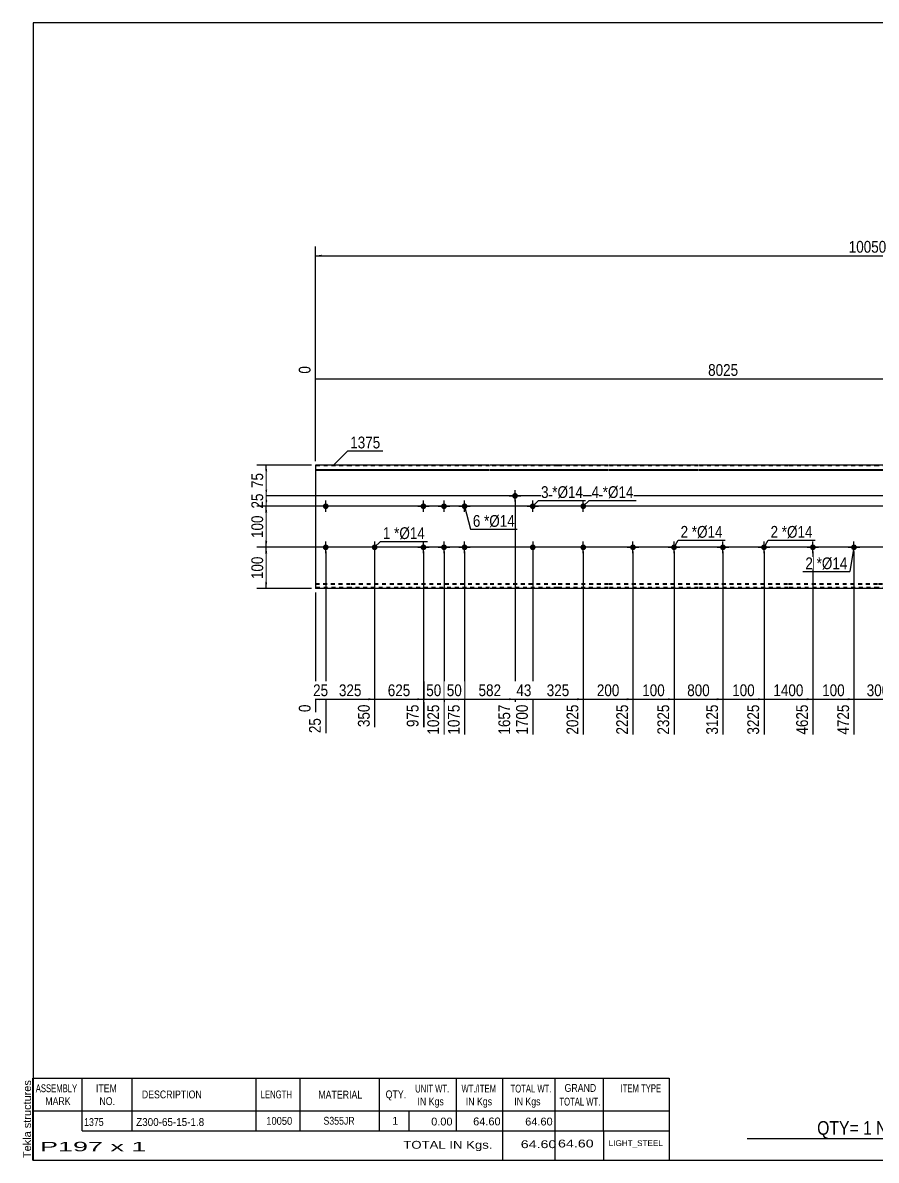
# Model space of a CAD drawing. Header units: millimetres. Extents: x -71 to 331, y -154 to 123.
# Drawn here: x -71.3 to 136.5, y -154.3 to 122.8 of the extents above; entities that cross this region are included whole.
import ezdxf

# ---------------------------------------------------------------- set-up
doc = ezdxf.new("R2010")
doc.units = ezdxf.units.MM
doc.linetypes.add('DXK_LINE_DOT1', pattern=[1.8814, 0.9407, -0.9407])
doc.styles.add('Arial', font='ARIAL.TTF', dxfattribs={"height": 0.2})
doc.styles.add('Arial Narrow', font='ARIALN.TTF', dxfattribs={"height": 0.2})

# ---------------------------------------------------------------- blocks, each defined once
blk = doc.blocks.new('Unknown-629084433-2157')
at = {"color": 5, "linetype": 'Continuous'}
for p, q in [((331.25, 122.75), (-68.75, 122.75)), ((-68.75, 122.75), (-68.75, -154.25)), ((331.25, -154.25), (331.25, 122.75)), ((-68.75, -154.25), (331.25, -154.25))]:
    blk.add_line(p, q, dxfattribs=at)
at = {"color": 174, "linetype": 'Continuous', "style": 'Arial'}
blk.add_text('Tekla structures', height=1.9102, rotation=90, dxfattribs=at).set_placement((-69.25, -153.75))
blk = doc.blocks.new('Part-629084433-1218 - 1203')
at = {"color": 2, "linetype": 'Continuous'}
for p, q in [((0, 15), (0, -15)), ((8.6, 15), (0, 15)), ((0, 13.94), (8.6, 13.94)), ((20.1, 15), (8.7, 15)), ((8.7, 13.94), (20.1, 13.94)), ((42.39, 15), (20.2, 15)), ((20.2, 13.94), (42.39, 13.94)), ((59, 15), (42.49, 15)), ((42.49, 13.94), (59, 13.94)), ((71.29, 15), (59.1, 15)), ((59.1, 13.94), (71.29, 13.94)), ((93.19, 15), (71.39, 15)), ((71.39, 13.94), (93.19, 13.94)), ((115.09, 15), (93.29, 15)), ((93.29, 13.94), (115.09, 13.94)), ((136.99, 15), (115.19, 15)), ((115.19, 13.94), (136.99, 13.94)), ((148.49, 15), (137.09, 15)), ((137.09, 13.94), (148.49, 13.94)), ((170.39, 15), (148.59, 15)), ((148.59, 13.94), (170.39, 13.94)), ((192.29, 15), (170.49, 15)), ((170.49, 13.94), (192.29, 13.94)), ((204.58, 15), (192.39, 15)), ((192.39, 13.94), (204.58, 13.94)), ((221.19, 15), (204.68, 15)), ((204.68, 13.94), (221.19, 13.94)), ((243.48, 15), (221.29, 15)), ((221.29, 13.94), (243.48, 13.94)), ((260.09, 15), (243.58, 15)), ((243.58, 13.94), (260.09, 13.94)), ((268.78, 15), (260.19, 15)), ((260.19, 13.94), (268.78, 13.94)), ((268.78, 13.94), (268.78, 15)), ((268.78, -15), (268.78, 13.94)), ((0, 13.81), (8.6, 13.81)), ((8.7, 13.81), (20.1, 13.81)), ((20.2, 13.81), (42.39, 13.81)), ((42.49, 13.81), (59, 13.81)), ((59.1, 13.81), (71.29, 13.81)), ((71.39, 13.81), (93.19, 13.81)), ((93.29, 13.81), (115.09, 13.81)), ((115.19, 13.81), (136.99, 13.81)), ((137.09, 13.81), (148.49, 13.81)), ((148.59, 13.81), (170.39, 13.81)), ((170.49, 13.81), (192.29, 13.81)), ((192.39, 13.81), (204.58, 13.81)), ((204.68, 13.81), (221.19, 13.81)), ((221.29, 13.81), (243.48, 13.81)), ((243.58, 13.81), (260.09, 13.81)), ((260.19, 13.81), (268.78, 13.81)), ((8.6, -15), (0, -15)), ((20.1, -15), (8.7, -15)), ((42.39, -15), (20.2, -15)), ((59, -15), (42.49, -15)), ((71.29, -15), (59.1, -15)), ((93.19, -15), (71.39, -15)), ((115.09, -15), (93.29, -15)), ((136.99, -15), (115.19, -15)), ((148.49, -15), (137.09, -15)), ((170.39, -15), (148.59, -15)), ((192.29, -15), (170.49, -15)), ((204.58, -15), (192.39, -15)), ((221.19, -15), (204.68, -15)), ((243.48, -15), (221.29, -15)), ((260.09, -15), (243.58, -15)), ((268.78, -15), (260.19, -15))]:
    blk.add_line(p, q, dxfattribs=at)
at = {"color": 7, "linetype": 'DXK_LINE_DOT1'}
for p, q in [((8.6, 14.82), (0, 14.82)), ((20.1, 14.82), (8.7, 14.82)), ((42.39, 14.82), (20.2, 14.82)), ((59, 14.82), (42.49, 14.82)), ((71.29, 14.82), (59.1, 14.82)), ((93.19, 14.82), (71.39, 14.82)), ((115.09, 14.82), (93.29, 14.82)), ((136.99, 14.82), (115.19, 14.82)), ((148.49, 14.82), (137.09, 14.82)), ((170.39, 14.82), (148.59, 14.82)), ((192.29, 14.82), (170.49, 14.82)), ((204.58, 14.82), (192.39, 14.82)), ((221.19, 14.82), (204.68, 14.82)), ((243.48, 14.82), (221.29, 14.82)), ((260.09, 14.82), (243.58, 14.82)), ((268.78, 14.82), (260.19, 14.82)), ((0, -13.81), (8.6, -13.81)), ((8.7, -13.81), (20.1, -13.81)), ((20.2, -13.81), (42.39, -13.81)), ((42.49, -13.81), (59, -13.81)), ((59.1, -13.81), (71.29, -13.81)), ((71.39, -13.81), (93.19, -13.81)), ((93.29, -13.81), (115.09, -13.81)), ((115.19, -13.81), (136.99, -13.81)), ((137.09, -13.81), (148.49, -13.81)), ((148.59, -13.81), (170.39, -13.81)), ((170.49, -13.81), (192.29, -13.81)), ((192.39, -13.81), (204.58, -13.81)), ((204.68, -13.81), (221.19, -13.81)), ((221.29, -13.81), (243.48, -13.81)), ((243.58, -13.81), (260.09, -13.81)), ((260.19, -13.81), (268.78, -13.81)), ((0, -13.94), (8.6, -13.94)), ((8.6, -14.82), (0, -14.82)), ((8.7, -13.94), (20.1, -13.94)), ((20.1, -14.82), (8.7, -14.82)), ((20.2, -13.94), (42.39, -13.94)), ((42.39, -14.82), (20.2, -14.82)), ((42.49, -13.94), (59, -13.94)), ((59, -14.82), (42.49, -14.82)), ((59.1, -13.94), (71.29, -13.94)), ((71.29, -14.82), (59.1, -14.82)), ((71.39, -13.94), (93.19, -13.94)), ((93.19, -14.82), (71.39, -14.82)), ((93.29, -13.94), (115.09, -13.94)), ((115.09, -14.82), (93.29, -14.82)), ((115.19, -13.94), (136.99, -13.94)), ((136.99, -14.82), (115.19, -14.82)), ((137.09, -13.94), (148.49, -13.94)), ((148.49, -14.82), (137.09, -14.82)), ((148.59, -13.94), (170.39, -13.94)), ((170.39, -14.82), (148.59, -14.82)), ((170.49, -13.94), (192.29, -13.94)), ((192.29, -14.82), (170.49, -14.82)), ((192.39, -13.94), (204.58, -13.94)), ((204.58, -14.82), (192.39, -14.82)), ((204.68, -13.94), (221.19, -13.94)), ((221.19, -14.82), (204.68, -14.82)), ((221.29, -13.94), (243.48, -13.94)), ((243.48, -14.82), (221.29, -14.82)), ((243.58, -13.94), (260.09, -13.94)), ((260.09, -14.82), (243.58, -14.82)), ((260.19, -13.94), (268.78, -13.94)), ((268.78, -14.82), (260.19, -14.82))]:
    blk.add_line(p, q, dxfattribs=at)
blk = doc.blocks.new('Bolt-629084433-1219 - 1203')
at = {"linetype": 'Continuous'}
blk.add_hatch(color=3, dxfattribs=at).paths.add_polyline_path([(47.89, 7.53, -1), (49.29, 7.53, -1)])
at = {"color": 3, "linetype": 'Continuous'}
for p, q in [((48.59, 6.13), (48.59, 8.93)), ((47.19, 7.53), (49.99, 7.53))]:
    blk.add_line(p, q, dxfattribs=at)
blk = doc.blocks.new('Bolt-629084433-1220 - 1203')
at = {"linetype": 'Continuous'}
blk.add_hatch(color=3, dxfattribs=at).paths.add_polyline_path([(15.1, -5, -1), (13.7, -5, -1)])
at = {"color": 3, "linetype": 'Continuous'}
for p, q in [((15.8, -5), (13, -5)), ((14.4, -3.6), (14.4, -6.4))]:
    blk.add_line(p, q, dxfattribs=at)
blk = doc.blocks.new('Bolt-629084433-1221 - 1203')
at = {"linetype": 'Continuous'}
for points in [[(25.59, 5, -1), (26.99, 5, -1)], [(30.59, 5, -1), (31.99, 5, -1)], [(35.59, 5, -1), (36.99, 5, -1)], [(25.59, -5, -1), (26.99, -5, -1)], [(30.59, -5, -1), (31.99, -5, -1)], [(35.59, -5, -1), (36.99, -5, -1)]]:
    blk.add_hatch(color=3, dxfattribs=at).paths.add_polyline_path(points)
at = {"color": 3, "linetype": 'Continuous'}
for p, q in [((26.29, 3.6), (26.29, 6.4)), ((31.29, 3.6), (31.29, 6.4)), ((36.29, 3.6), (36.29, 6.4)), ((24.89, 5), (27.69, 5)), ((29.89, 5), (32.69, 5)), ((34.89, 5), (37.69, 5)), ((24.89, -5), (27.69, -5)), ((26.29, -6.4), (26.29, -3.6)), ((29.89, -5), (32.69, -5)), ((31.29, -6.4), (31.29, -3.6)), ((34.89, -5), (37.69, -5)), ((36.29, -6.4), (36.29, -3.6))]:
    blk.add_line(p, q, dxfattribs=at)
blk = doc.blocks.new('Bolt-629084433-1230 - 1203')
at = {"linetype": 'Continuous'}
for points in [[(99.19, -4.3, -1), (99.19, -5.7, -1)], [(109.19, -4.3, -1), (109.19, -5.7, -1)]]:
    blk.add_hatch(color=3, dxfattribs=at).paths.add_polyline_path(points)
at = {"color": 3, "linetype": 'Continuous'}
for p, q in [((97.79, -5), (100.59, -5)), ((99.19, -6.4), (99.19, -3.6)), ((107.79, -5), (110.59, -5)), ((109.19, -6.4), (109.19, -3.6))]:
    blk.add_line(p, q, dxfattribs=at)
blk = doc.blocks.new('Bolt-629084433-1231 - 1203')
at = {"linetype": 'Continuous'}
for points in [[(121.09, -4.3, -1), (121.09, -5.7, -1)], [(131.09, -4.3, -1), (131.09, -5.7, -1)]]:
    blk.add_hatch(color=3, dxfattribs=at).paths.add_polyline_path(points)
at = {"color": 3, "linetype": 'Continuous'}
for p, q in [((119.69, -5), (122.49, -5)), ((121.09, -6.4), (121.09, -3.6)), ((129.69, -5), (132.49, -5)), ((131.09, -6.4), (131.09, -3.6))]:
    blk.add_line(p, q, dxfattribs=at)
blk = doc.blocks.new('Bolt-629084433-1236 - 1203')
at = {"linetype": 'Continuous'}
blk.add_hatch(color=3, dxfattribs=at).paths.add_polyline_path([(52.2, 5, -1), (53.6, 5, -1)])
at = {"color": 3, "linetype": 'Continuous'}
for p, q in [((52.9, 3.6), (52.9, 6.4)), ((51.5, 5), (54.3, 5))]:
    blk.add_line(p, q, dxfattribs=at)
blk = doc.blocks.new('Bolt-629084433-1237 - 1203')
at = {"linetype": 'Continuous'}
blk.add_hatch(color=3, dxfattribs=at).paths.add_polyline_path([(53.6, -5, -1), (52.2, -5, -1)])
at = {"color": 3, "linetype": 'Continuous'}
for p, q in [((54.3, -5), (51.5, -5)), ((52.9, -3.6), (52.9, -6.4))]:
    blk.add_line(p, q, dxfattribs=at)
blk = doc.blocks.new('Bolt-629084433-1238 - 1203')
at = {"linetype": 'Continuous'}
for points in [[(1.8, 5, -1), (3.2, 5, -1)], [(64.49, 5, -1), (65.89, 5, -1)]]:
    blk.add_hatch(color=3, dxfattribs=at).paths.add_polyline_path(points)
at = {"color": 3, "linetype": 'Continuous'}
for p, q in [((2.5, 3.6), (2.5, 6.4)), ((65.19, 3.6), (65.19, 6.4)), ((3.9, 5), (1.1, 5)), ((66.59, 5), (63.79, 5))]:
    blk.add_line(p, q, dxfattribs=at)
blk = doc.blocks.new('Bolt-629084433-1239 - 1203')
at = {"linetype": 'Continuous'}
for points in [[(1.8, -5, -1), (3.2, -5, -1)], [(64.49, -5, -1), (65.89, -5, -1)]]:
    blk.add_hatch(color=3, dxfattribs=at).paths.add_polyline_path(points)
at = {"color": 3, "linetype": 'Continuous'}
for p, q in [((3.9, -5), (1.1, -5)), ((2.5, -6.4), (2.5, -3.6)), ((66.59, -5), (63.79, -5)), ((65.19, -6.4), (65.19, -3.6))]:
    blk.add_line(p, q, dxfattribs=at)
blk = doc.blocks.new('Bolt-629084433-1240 - 1203')
at = {"linetype": 'Continuous'}
for points in [[(77.29, -4.3, -1), (77.29, -5.7, -1)], [(87.29, -4.3, -1), (87.29, -5.7, -1)]]:
    blk.add_hatch(color=3, dxfattribs=at).paths.add_polyline_path(points)
at = {"color": 3, "linetype": 'Continuous'}
for p, q in [((75.89, -5), (78.69, -5)), ((77.29, -6.4), (77.29, -3.6)), ((85.89, -5), (88.69, -5)), ((87.29, -6.4), (87.29, -3.6))]:
    blk.add_line(p, q, dxfattribs=at)
blk = doc.blocks.new('StraightDimension-629084433-1303 - 1203')
at = {"linetype": 'Continuous'}
blk.add_hatch(color=7, dxfattribs=at).paths.add_polyline_path([(47.09, -41.75), (48.59, -42), (47.09, -42.25)])
at = {"color": 7, "linetype": 'Continuous'}
for p, q in [((48.59, 6.53), (48.59, -50.61)), ((36.29, -6), (36.29, -50.61)), ((36.29, -42), (48.59, -42))]:
    blk.add_line(p, q, dxfattribs=at)
at = {"color": 0}
blk.add_wipeout([(45.78, -41.85), (45.78, -37.65), (39.1, -37.65), (39.1, -41.85)], dxfattribs=at)
at = {"color": 3, "style": 'Arial Narrow'}
blk.add_text('582', height=2.863, dxfattribs=at).set_placement((39.7, -41.25))
at = {"color": 0, "linetype": 'Continuous'}
blk.add_wipeout([(47.99, -42.7), (43.79, -42.7), (43.79, -51.21), (47.99, -51.21)], dxfattribs=at)
at = {"color": 3, "linetype": 'Continuous', "style": 'Arial Narrow'}
blk.add_text('1657', height=2.863, rotation=90.0002, dxfattribs=at).set_placement((47.39, -50.61))
blk = doc.blocks.new('StraightDimension-629084433-1297 - 1203')
at = {"linetype": 'Continuous'}
blk.add_hatch(color=7, dxfattribs=at).paths.add_polyline_path([(107.69, -41.75), (109.19, -42), (107.69, -42.25)])
at = {"color": 7, "linetype": 'Continuous'}
for p, q in [((99.19, -6), (99.19, -50.61)), ((109.19, -6), (109.19, -50.61)), ((99.19, -42), (109.19, -42))]:
    blk.add_line(p, q, dxfattribs=at)
at = {"color": 0}
blk.add_wipeout([(107.53, -41.85), (107.53, -37.65), (100.85, -37.65), (100.85, -41.85)], dxfattribs=at)
at = {"color": 3, "style": 'Arial Narrow'}
blk.add_text('100', height=2.863, dxfattribs=at).set_placement((101.45, -41.25))
at = {"color": 0, "linetype": 'Continuous'}
blk.add_wipeout([(108.59, -42.7), (104.39, -42.7), (104.39, -51.21), (108.59, -51.21)], dxfattribs=at)
at = {"color": 3, "linetype": 'Continuous', "style": 'Arial Narrow'}
blk.add_text('3225', height=2.863, rotation=90.0002, dxfattribs=at).set_placement((107.99, -50.61))
blk = doc.blocks.new('StraightDimension-629084433-1301 - 1203')
at = {"linetype": 'Continuous'}
blk.add_hatch(color=7, dxfattribs=at).paths.add_polyline_path([(63.69, -41.75), (65.19, -42), (63.69, -42.25)])
at = {"color": 7, "linetype": 'Continuous'}
for p, q in [((52.9, -6), (52.9, -50.61)), ((65.19, -6), (65.19, -50.61)), ((52.9, -42), (65.19, -42))]:
    blk.add_line(p, q, dxfattribs=at)
at = {"color": 0}
blk.add_wipeout([(62.39, -41.85), (62.39, -37.65), (55.7, -37.65), (55.7, -41.85)], dxfattribs=at)
at = {"color": 3, "style": 'Arial Narrow'}
blk.add_text('325', height=2.863, dxfattribs=at).set_placement((56.3, -41.25))
at = {"color": 0, "linetype": 'Continuous'}
blk.add_wipeout([(64.59, -42.7), (60.39, -42.7), (60.39, -51.21), (64.59, -51.21)], dxfattribs=at)
at = {"color": 3, "linetype": 'Continuous', "style": 'Arial Narrow'}
blk.add_text('2025', height=2.863, rotation=90.0002, dxfattribs=at).set_placement((63.99, -50.61))
blk = doc.blocks.new('StraightDimension-629084433-1305 - 1203')
at = {"linetype": 'Continuous'}
blk.add_hatch(color=7, dxfattribs=at).paths.add_polyline_path([(29.79, -41.75), (31.29, -42), (29.79, -42.25)])
at = {"color": 7, "linetype": 'Continuous'}
for p, q in [((26.29, -6), (26.29, -48.78)), ((31.29, -6), (31.29, -50.61)), ((26.29, -42), (31.29, -42))]:
    blk.add_line(p, q, dxfattribs=at)
at = {"color": 0}
blk.add_wipeout([(31.22, -41.85), (31.22, -37.65), (26.37, -37.65), (26.37, -41.85)], dxfattribs=at)
at = {"color": 3, "style": 'Arial Narrow'}
blk.add_text('50', height=2.863, dxfattribs=at).set_placement((26.97, -41.25))
at = {"color": 0, "linetype": 'Continuous'}
blk.add_wipeout([(30.69, -42.7), (26.49, -42.7), (26.49, -51.21), (30.69, -51.21)], dxfattribs=at)
at = {"color": 3, "linetype": 'Continuous', "style": 'Arial Narrow'}
blk.add_text('1025', height=2.863, rotation=90.0002, dxfattribs=at).set_placement((30.09, -50.61))
blk = doc.blocks.new('StraightDimension-629084433-1300 - 1203')
at = {"linetype": 'Continuous'}
blk.add_hatch(color=7, dxfattribs=at).paths.add_polyline_path([(75.79, -41.75), (77.29, -42), (75.79, -42.25)])
at = {"color": 7, "linetype": 'Continuous'}
for p, q in [((65.19, -6), (65.19, -50.61)), ((77.29, -6), (77.29, -50.61)), ((65.19, -42), (77.29, -42))]:
    blk.add_line(p, q, dxfattribs=at)
at = {"color": 0}
blk.add_wipeout([(74.58, -41.85), (74.58, -37.65), (67.9, -37.65), (67.9, -41.85)], dxfattribs=at)
at = {"color": 3, "style": 'Arial Narrow'}
blk.add_text('200', height=2.863, dxfattribs=at).set_placement((68.5, -41.25))
at = {"color": 0, "linetype": 'Continuous'}
blk.add_wipeout([(76.69, -42.7), (72.49, -42.7), (72.49, -51.21), (76.69, -51.21)], dxfattribs=at)
at = {"color": 3, "linetype": 'Continuous', "style": 'Arial Narrow'}
blk.add_text('2225', height=2.863, rotation=90.0002, dxfattribs=at).set_placement((76.09, -50.61))
blk = doc.blocks.new('StraightDimension-629084433-1299 - 1203')
at = {"linetype": 'Continuous'}
blk.add_hatch(color=7, dxfattribs=at).paths.add_polyline_path([(85.79, -41.75), (87.29, -42), (85.79, -42.25)])
at = {"color": 7, "linetype": 'Continuous'}
for p, q in [((77.29, -6), (77.29, -50.61)), ((87.29, -6), (87.29, -50.61)), ((77.29, -42), (87.29, -42))]:
    blk.add_line(p, q, dxfattribs=at)
at = {"color": 0}
blk.add_wipeout([(85.63, -41.85), (85.63, -37.65), (78.95, -37.65), (78.95, -41.85)], dxfattribs=at)
at = {"color": 3, "style": 'Arial Narrow'}
blk.add_text('100', height=2.863, dxfattribs=at).set_placement((79.55, -41.25))
at = {"color": 0, "linetype": 'Continuous'}
blk.add_wipeout([(86.69, -42.7), (82.49, -42.7), (82.49, -51.21), (86.69, -51.21)], dxfattribs=at)
at = {"color": 3, "linetype": 'Continuous', "style": 'Arial Narrow'}
blk.add_text('2325', height=2.863, rotation=90.0002, dxfattribs=at).set_placement((86.09, -50.61))
blk = doc.blocks.new('StraightDimension-629084433-1294 - 1203')
at = {"linetype": 'Continuous'}
blk.add_hatch(color=7, dxfattribs=at).paths.add_polyline_path([(141.29, -41.75), (142.79, -42), (141.29, -42.25)])
at = {"color": 7, "linetype": 'Continuous'}
for p, q in [((131.09, -6), (131.09, -50.61)), ((142.79, -6), (142.79, -50.61)), ((131.09, -42), (142.79, -42))]:
    blk.add_line(p, q, dxfattribs=at)
at = {"color": 0}
blk.add_wipeout([(140.28, -41.85), (140.28, -37.65), (133.6, -37.65), (133.6, -41.85)], dxfattribs=at)
at = {"color": 3, "style": 'Arial Narrow'}
blk.add_text('300', height=2.863, dxfattribs=at).set_placement((134.2, -41.25))
at = {"color": 0, "linetype": 'Continuous'}
blk.add_wipeout([(142.19, -42.7), (137.99, -42.7), (137.99, -51.21), (142.19, -51.21)], dxfattribs=at)
at = {"color": 3, "linetype": 'Continuous', "style": 'Arial Narrow'}
blk.add_text('5025', height=2.863, rotation=90.0002, dxfattribs=at).set_placement((141.59, -50.61))
blk = doc.blocks.new('StraightDimension-629084433-1298 - 1203')
at = {"linetype": 'Continuous'}
blk.add_hatch(color=7, dxfattribs=at).paths.add_polyline_path([(97.69, -41.75), (99.19, -42), (97.69, -42.25)])
at = {"color": 7, "linetype": 'Continuous'}
for p, q in [((87.29, -6), (87.29, -50.61)), ((99.19, -6), (99.19, -50.61)), ((87.29, -42), (99.19, -42))]:
    blk.add_line(p, q, dxfattribs=at)
at = {"color": 0}
blk.add_wipeout([(96.58, -41.85), (96.58, -37.65), (89.9, -37.65), (89.9, -41.85)], dxfattribs=at)
at = {"color": 3, "style": 'Arial Narrow'}
blk.add_text('800', height=2.863, dxfattribs=at).set_placement((90.5, -41.25))
at = {"color": 0, "linetype": 'Continuous'}
blk.add_wipeout([(98.59, -42.7), (94.39, -42.7), (94.39, -51.21), (98.59, -51.21)], dxfattribs=at)
at = {"color": 3, "linetype": 'Continuous', "style": 'Arial Narrow'}
blk.add_text('3125', height=2.863, rotation=90.0002, dxfattribs=at).set_placement((97.99, -50.61))
blk = doc.blocks.new('StraightDimension-629084433-1295 - 1203')
at = {"linetype": 'Continuous'}
blk.add_hatch(color=7, dxfattribs=at).paths.add_polyline_path([(129.59, -41.75), (131.09, -42), (129.59, -42.25)])
at = {"color": 7, "linetype": 'Continuous'}
for p, q in [((121.09, -6), (121.09, -50.61)), ((131.09, -6), (131.09, -50.61)), ((121.09, -42), (131.09, -42))]:
    blk.add_line(p, q, dxfattribs=at)
at = {"color": 0}
blk.add_wipeout([(129.43, -41.85), (129.43, -37.65), (122.75, -37.65), (122.75, -41.85)], dxfattribs=at)
at = {"color": 3, "style": 'Arial Narrow'}
blk.add_text('100', height=2.863, dxfattribs=at).set_placement((123.35, -41.25))
at = {"color": 0, "linetype": 'Continuous'}
blk.add_wipeout([(130.49, -42.7), (126.29, -42.7), (126.29, -51.21), (130.49, -51.21)], dxfattribs=at)
at = {"color": 3, "linetype": 'Continuous', "style": 'Arial Narrow'}
blk.add_text('4725', height=2.863, rotation=90.0002, dxfattribs=at).set_placement((129.89, -50.61))
blk = doc.blocks.new('StraightDimension-629084433-1296 - 1203')
at = {"linetype": 'Continuous'}
blk.add_hatch(color=7, dxfattribs=at).paths.add_polyline_path([(119.59, -41.75), (121.09, -42), (119.59, -42.25)])
at = {"color": 7, "linetype": 'Continuous'}
for p, q in [((109.19, -6), (109.19, -50.61)), ((121.09, -6), (121.09, -50.61)), ((109.19, -42), (121.09, -42))]:
    blk.add_line(p, q, dxfattribs=at)
at = {"color": 0}
blk.add_wipeout([(119.4, -41.85), (119.4, -37.65), (110.88, -37.65), (110.88, -41.85)], dxfattribs=at)
at = {"color": 3, "style": 'Arial Narrow'}
blk.add_text('1400', height=2.863, dxfattribs=at).set_placement((111.48, -41.25))
at = {"color": 0, "linetype": 'Continuous'}
blk.add_wipeout([(120.49, -42.7), (116.29, -42.7), (116.29, -51.21), (120.49, -51.21)], dxfattribs=at)
at = {"color": 3, "linetype": 'Continuous', "style": 'Arial Narrow'}
blk.add_text('4625', height=2.863, rotation=90.0002, dxfattribs=at).set_placement((119.89, -50.61))
blk = doc.blocks.new('StraightDimension-629084433-1302 - 1203')
at = {"linetype": 'Continuous'}
blk.add_hatch(color=7, dxfattribs=at).paths.add_polyline_path([(51.4, -41.75), (52.9, -42), (51.4, -42.25)])
at = {"color": 7, "linetype": 'Continuous'}
for p, q in [((48.59, 6.53), (48.59, -50.61)), ((52.9, -6), (52.9, -50.61)), ((48.59, -42), (52.9, -42))]:
    blk.add_line(p, q, dxfattribs=at)
at = {"color": 0}
blk.add_wipeout([(53.17, -41.85), (53.17, -37.65), (48.31, -37.65), (48.31, -41.85)], dxfattribs=at)
at = {"color": 3, "style": 'Arial Narrow'}
blk.add_text('43', height=2.863, dxfattribs=at).set_placement((48.91, -41.25))
at = {"color": 0, "linetype": 'Continuous'}
blk.add_wipeout([(52.3, -42.7), (48.1, -42.7), (48.1, -51.21), (52.3, -51.21)], dxfattribs=at)
at = {"color": 3, "linetype": 'Continuous', "style": 'Arial Narrow'}
blk.add_text('1700', height=2.863, rotation=90.0002, dxfattribs=at).set_placement((51.7, -50.61))
blk = doc.blocks.new('StraightDimension-629084433-1304 - 1203')
at = {"linetype": 'Continuous'}
blk.add_hatch(color=7, dxfattribs=at).paths.add_polyline_path([(34.79, -41.75), (36.29, -42), (34.79, -42.25)])
at = {"color": 7, "linetype": 'Continuous'}
for p, q in [((31.29, -6), (31.29, -50.61)), ((36.29, -6), (36.29, -50.61)), ((31.29, -42), (36.29, -42))]:
    blk.add_line(p, q, dxfattribs=at)
at = {"color": 0}
blk.add_wipeout([(36.22, -41.85), (36.22, -37.65), (31.37, -37.65), (31.37, -41.85)], dxfattribs=at)
at = {"color": 3, "style": 'Arial Narrow'}
blk.add_text('50', height=2.863, dxfattribs=at).set_placement((31.97, -41.25))
at = {"color": 0, "linetype": 'Continuous'}
blk.add_wipeout([(35.69, -42.7), (31.49, -42.7), (31.49, -51.21), (35.69, -51.21)], dxfattribs=at)
at = {"color": 3, "linetype": 'Continuous', "style": 'Arial Narrow'}
blk.add_text('1075', height=2.863, rotation=90.0002, dxfattribs=at).set_placement((35.09, -50.61))
blk = doc.blocks.new('StraightDimension-629084433-1306 - 1203')
at = {"linetype": 'Continuous'}
blk.add_hatch(color=7, dxfattribs=at).paths.add_polyline_path([(24.79, -41.75), (26.29, -42), (24.79, -42.25)])
at = {"color": 7, "linetype": 'Continuous'}
for p, q in [((14.4, -6), (14.4, -48.78)), ((26.29, -6), (26.29, -48.78)), ((14.4, -42), (26.29, -42))]:
    blk.add_line(p, q, dxfattribs=at)
at = {"color": 0}
blk.add_wipeout([(23.69, -41.85), (23.69, -37.65), (17, -37.65), (17, -41.85)], dxfattribs=at)
at = {"color": 3, "style": 'Arial Narrow'}
blk.add_text('625', height=2.863, dxfattribs=at).set_placement((17.6, -41.25))
at = {"color": 0, "linetype": 'Continuous'}
blk.add_wipeout([(25.69, -42.7), (21.49, -42.7), (21.49, -49.38), (25.69, -49.38)], dxfattribs=at)
at = {"color": 3, "linetype": 'Continuous', "style": 'Arial Narrow'}
blk.add_text('975', height=2.863, rotation=90.0002, dxfattribs=at).set_placement((25.09, -48.78))
blk = doc.blocks.new('StraightDimension-629084433-1307 - 1203')
at = {"linetype": 'Continuous'}
blk.add_hatch(color=7, dxfattribs=at).paths.add_polyline_path([(12.9, -41.75), (14.4, -42), (12.9, -42.25)])
at = {"color": 7, "linetype": 'Continuous'}
for p, q in [((2.5, -6), (2.5, -50.26)), ((14.4, -6), (14.4, -48.78)), ((2.5, -42), (14.4, -42))]:
    blk.add_line(p, q, dxfattribs=at)
at = {"color": 0}
blk.add_wipeout([(11.79, -41.85), (11.79, -37.65), (5.11, -37.65), (5.11, -41.85)], dxfattribs=at)
at = {"color": 3, "style": 'Arial Narrow'}
blk.add_text('325', height=2.863, dxfattribs=at).set_placement((5.71, -41.25))
at = {"color": 0, "linetype": 'Continuous'}
blk.add_wipeout([(13.8, -42.7), (9.6, -42.7), (9.6, -49.38), (13.8, -49.38)], dxfattribs=at)
at = {"color": 3, "linetype": 'Continuous', "style": 'Arial Narrow'}
blk.add_text('350', height=2.863, rotation=90.0002, dxfattribs=at).set_placement((13.2, -48.78))
blk = doc.blocks.new('StraightDimension-629084433-1308 - 1203')
at = {"linetype": 'Continuous'}
blk.add_hatch(color=7, dxfattribs=at).paths.add_polyline_path([(1, -41.75), (2.5, -42), (1, -42.25)])
at = {"color": 7, "linetype": 'Continuous'}
for p, q in [((2.5, -6), (2.5, -50.26)), ((0, -16), (0, -45.13)), ((0, -42), (2.5, -42))]:
    blk.add_line(p, q, dxfattribs=at)
at = {"color": 0}
blk.add_wipeout([(3.68, -41.85), (3.68, -37.65), (-1.18, -37.65), (-1.18, -41.85)], dxfattribs=at)
at = {"color": 0, "linetype": 'Continuous'}
blk.add_wipeout([(1.9, -46), (-2.3, -46), (-2.3, -50.86), (1.9, -50.86)], dxfattribs=at)
at = {"color": 3, "style": 'Arial Narrow'}
blk.add_text('25', height=2.863, dxfattribs=at).set_placement((-0.58, -41.25))
at = {"color": 0, "linetype": 'Continuous'}
blk.add_wipeout([(-0.6, -42.7), (-4.8, -42.7), (-4.8, -45.73), (-0.6, -45.73)], dxfattribs=at)
at = {"color": 3, "linetype": 'Continuous', "style": 'Arial Narrow'}
for s, height, p in [('0', 2.86, (-1.2, -45.13)), ('25', 2.863, (1.3, -50.26))]:
    blk.add_text(s, height=height, rotation=90.0002, dxfattribs=at).set_placement(p)
blk = doc.blocks.new('StraightDimension-629084433-1385 - 1203')
at = {"linetype": 'Continuous'}
blk.add_hatch(color=7, dxfattribs=at).paths.add_polyline_path([(196.99, 36.25), (198.49, 36), (196.99, 35.75)])
at = {"color": 7, "linetype": 'Continuous'}
for p, q in [((198.49, 6), (198.49, 44.61)), ((0, 16), (0, 39.13)), ((0, 36), (198.49, 36))]:
    blk.add_line(p, q, dxfattribs=at)
at = {"color": 0, "linetype": 'Continuous'}
for points in [[(197.89, 45.21), (193.69, 45.21), (193.69, 36.7), (197.89, 36.7)], [(-0.6, 39.73), (-4.8, 39.73), (-4.8, 36.7), (-0.6, 36.7)]]:
    blk.add_wipeout(points, dxfattribs=at)
at = {"color": 0}
blk.add_wipeout([(103.5, 36.15), (103.5, 40.35), (94.99, 40.35), (94.99, 36.15)], dxfattribs=at)
at = {"color": 3, "linetype": 'Continuous', "style": 'Arial Narrow'}
for s, height, p in [('8025', 2.863, (197.29, 37.3)), ('0', 2.86, (-1.2, 37.3))]:
    blk.add_text(s, height=height, rotation=90.0002, dxfattribs=at).set_placement(p)
at = {"color": 3, "style": 'Arial Narrow'}
blk.add_text('8025', height=2.863, dxfattribs=at).set_placement((95.59, 36.75))
blk = doc.blocks.new('StraightDimension-629084433-1424 - 1203')
at = {"linetype": 'Continuous'}
for points in [[(-12.25, 13.5), (-12, 15), (-11.75, 13.5)], [(-11.75, 9.03), (-12, 7.53), (-12.25, 9.03)]]:
    blk.add_hatch(color=7, dxfattribs=at).paths.add_polyline_path(points)
at = {"color": 7, "linetype": 'Continuous'}
for p, q in [((-1, 15), (-14.25, 15)), ((-12, 7.53), (-12, 15)), ((214.09, 7.53), (-14.25, 7.53))]:
    blk.add_line(p, q, dxfattribs=at)
at = {"color": 0}
blk.add_wipeout([(-12.15, 13.7), (-16.35, 13.7), (-16.35, 8.84), (-12.15, 8.84)], dxfattribs=at)
at = {"color": 3, "style": 'Arial Narrow'}
blk.add_text('75', height=2.863, rotation=90.0002, dxfattribs=at).set_placement((-12.75, 9.44))
blk = doc.blocks.new('StraightDimension-629084433-1425 - 1203')
at = {"linetype": 'Continuous'}
for points in [[(-12.25, 6.03), (-12, 7.53), (-11.75, 6.03)], [(-11.75, 6.5), (-12, 5), (-12.25, 6.5)]]:
    blk.add_hatch(color=7, dxfattribs=at).paths.add_polyline_path(points)
at = {"color": 7, "linetype": 'Continuous'}
for p, q in [((214.09, 7.53), (-14.25, 7.53)), ((-12, 5), (-12, 7.53)), ((197.49, 5), (-14.25, 5))]:
    blk.add_line(p, q, dxfattribs=at)
at = {"color": 0}
blk.add_wipeout([(-12.15, 8.7), (-16.35, 8.7), (-16.35, 3.84), (-12.15, 3.84)], dxfattribs=at)
at = {"color": 3, "style": 'Arial Narrow'}
blk.add_text('25', height=2.863, rotation=90.0002, dxfattribs=at).set_placement((-12.75, 4.44))
blk = doc.blocks.new('StraightDimension-629084433-1426 - 1203')
at = {"linetype": 'Continuous'}
for points in [[(-12.25, 3.5), (-12, 5), (-11.75, 3.5)], [(-11.75, -3.5), (-12, -5), (-12.25, -3.5)]]:
    blk.add_hatch(color=7, dxfattribs=at).paths.add_polyline_path(points)
at = {"color": 7, "linetype": 'Continuous'}
for p, q in [((197.49, 5), (-14.25, 5)), ((-12, -5), (-12, 5)), ((197.49, -5), (-14.25, -5))]:
    blk.add_line(p, q, dxfattribs=at)
at = {"color": 0}
blk.add_wipeout([(-12.15, 3.34), (-16.35, 3.34), (-16.35, -3.34), (-12.15, -3.34)], dxfattribs=at)
at = {"color": 3, "style": 'Arial Narrow'}
blk.add_text('100', height=2.863, rotation=90.0002, dxfattribs=at).set_placement((-12.75, -2.74))
blk = doc.blocks.new('StraightDimension-629084433-1427 - 1203')
at = {"linetype": 'Continuous'}
for points in [[(-12.25, -6.5), (-12, -5), (-11.75, -6.5)], [(-11.75, -13.5), (-12, -15), (-12.25, -13.5)]]:
    blk.add_hatch(color=7, dxfattribs=at).paths.add_polyline_path(points)
at = {"color": 7, "linetype": 'Continuous'}
for p, q in [((197.49, -5), (-14.25, -5)), ((-12, -15), (-12, -5)), ((-1, -15), (-14.25, -15))]:
    blk.add_line(p, q, dxfattribs=at)
at = {"color": 0}
blk.add_wipeout([(-12.15, -6.66), (-16.35, -6.66), (-16.35, -13.34), (-12.15, -13.34)], dxfattribs=at)
at = {"color": 3, "style": 'Arial Narrow'}
blk.add_text('100', height=2.863, rotation=90.0002, dxfattribs=at).set_placement((-12.75, -12.74))
blk = doc.blocks.new('StraightDimension-629084433-1462 - 1203')
at = {"linetype": 'Continuous'}
for points in [[(1.5, 65.75), (0, 66), (1.5, 66.25)], [(267.28, 66.25), (268.78, 66), (267.28, 65.75)]]:
    blk.add_hatch(color=7, dxfattribs=at).paths.add_polyline_path(points)
at = {"color": 7, "linetype": 'Continuous'}
for p, q in [((0, 16), (0, 68.25)), ((268.78, 16), (268.78, 68.25)), ((0, 66), (268.78, 66))]:
    blk.add_line(p, q, dxfattribs=at)
at = {"color": 0}
blk.add_wipeout([(139.56, 66.15), (139.56, 70.35), (129.22, 70.35), (129.22, 66.15)], dxfattribs=at)
at = {"color": 3, "style": 'Arial Narrow'}
blk.add_text('10050', height=2.863, dxfattribs=at).set_placement((129.82, 66.75))
blk = doc.blocks.new('CBS_BOM-629084433-2221')
at = {"color": 7, "linetype": 'Continuous'}
for p, q in [((-68.78, -142.28), (-68.78, -134.28)), ((-68.78, -134.28), (86.14, -134.28)), ((-56.78, -142.28), (-56.78, -134.28)), ((-44.59, -142.28), (-44.59, -134.28)), ((-14.43, -142.28), (-14.43, -134.28)), ((-3.75, -142.28), (-3.75, -134.28)), ((15.57, -142.28), (15.57, -134.28)), ((34.37, -142.28), (34.37, -134.28)), ((45.58, -142.28), (45.58, -134.28)), ((58.37, -142.28), (58.37, -134.28)), ((70.12, -142.28), (70.12, -134.28)), ((86.14, -134.29), (86.14, -142.27)), ((-68.78, -142.28), (86.14, -142.28)), ((-68.78, -147.08), (-68.78, -142.28)), ((-56.78, -147.08), (-56.78, -142.28)), ((-44.59, -147.08), (-44.59, -142.28)), ((-14.43, -147.08), (-14.43, -142.28)), ((-3.75, -147.08), (-3.75, -142.28)), ((15.57, -147.08), (15.57, -142.28)), ((22.83, -147.08), (22.83, -142.28)), ((34.37, -147.08), (34.37, -142.28)), ((45.58, -147.08), (45.58, -142.28)), ((58.37, -147.08), (58.37, -142.28)), ((70.14, -147.08), (70.14, -142.28)), ((86.14, -142.28), (86.14, -147.08)), ((-68.78, -154.28), (-68.78, -147.1)), ((-56.78, -147.08), (86.14, -147.08)), ((45.58, -154.28), (45.58, -147.1)), ((58.37, -154.28), (58.37, -147.1)), ((70.18, -154.28), (70.18, -147.1)), ((86.14, -147.08), (86.14, -154.28)), ((-68.78, -154.28), (86.14, -154.28))]:
    blk.add_line(p, q, dxfattribs=at)
at = {"color": 3, "linetype": 'Continuous', "style": 'Arial'}
for s, height, width, p in [('GRAND', 1.91, 0.8, (60.64, -137.62)), ('ASSEMBLY', 1.91, 0.7, (-68.1, -137.71)), ('ITEM', 1.91, 0.8, (-53.45, -137.71)), ('DESCRIPTION', 1.9102, 0.8, (-42.27, -139.21)), ('LENGTH', 1.91, 0.7, (-13.32, -139.21)), ('MATERIAL', 1.91, 0.8, (0.7, -139.26)), ('QTY.', 1.91, 0.8, (17.09, -139.18)), ('UNIT WT.', 1.91, 0.7, (24.26, -137.78)), ('WT./ITEM', 1.91, 0.7, (35.55, -137.78)), ('TOTAL WT.', 1.91, 0.7, (47.49, -137.78)), ('ITEM TYPE', 1.91, 0.7, (74.28, -137.7)), ('MARK', 1.91, 0.8, (-65.78, -140.84)), ('NO.', 1.91, 0.8, (-52.6, -140.84)), ('IN Kgs', 1.91, 0.8, (24.84, -140.92)), ('IN Kgs', 1.91, 0.8, (36.59, -140.92)), ('IN Kgs', 1.91, 0.8, (48.38, -140.92)), ('TOTAL WT.', 1.91, 0.7, (59.38, -140.96))]:
    blk.add_text(s, height=height, dxfattribs=dict(at, width=width)).set_placement(p)
at = {"color": 7, "linetype": 'Continuous', "style": 'Arial'}
for s, height, width, p in [('1375', 1.91, 0.8, (-56.32, -145.93)), ('Z300-65-15-1.8', 1.9102, 0.9, (-43.65, -145.93)), ('10050', 1.91, 0.85, (-11.97, -145.65)), ('S355JR', 1.91, 0.8, (1.94, -145.62))]:
    blk.add_text(s, height=height, dxfattribs=dict(at, width=width)).set_placement(p)
for s, p in [('1', (18.66, -145.62)), ('0.00', (28.17, -145.81)), ('64.60', (38.39, -145.78)), ('64.60', (51.06, -145.81))]:
    blk.add_text(s, height=1.91, dxfattribs=at).set_placement(p)
at = {"color": 6, "linetype": 'Continuous', "style": 'Arial'}
for s, height, width, p in [('TOTAL IN Kgs.', 1.9102, 1.2, (21.38, -151.48)), ('64.60', 1.91, 1.3, (49.97, -151.33)), ('64.60', 1.91, 1.3, (59.04, -151.17)), ('P197 x 1', 2.292, 2.05, (-67.06, -152.09))]:
    blk.add_text(s, height=height, dxfattribs=dict(at, width=width)).set_placement(p)
blk.add_text('LIGHT_STEEL', height=1.4135, dxfattribs=at).set_placement((71.39, -150.83))
blk = doc.blocks.new('CBS_CALLOFF-629084433-2222')
at = {"color": 7, "linetype": 'Continuous'}
blk.add_line((105.13, -148.98), (221.36, -149), dxfattribs=at)
at = {"color": 3, "linetype": 'Continuous', "style": 'Arial Narrow'}
blk.add_text('QTY= 1 Nos.      COLD FORMED     MKD : P197', height=3.3405, dxfattribs=at).set_placement((122.13, -148.09))
blk = doc.blocks.new('Mark-629084433-1511 - 1203')
at = {"color": 0}
blk.add_wipeout([(112.62, -2.67), (112.62, 0.33), (110.79, 0.33), (110.79, -2.67)], dxfattribs=at)
blk.add_wipeout([(112.62, -2.67), (112.62, 0.33), (110.79, 0.33), (110.79, -2.67)], dxfattribs=at)
at = {"color": 7, "linetype": 'Continuous'}
blk.add_line((109.19, -5), (110.19, -3.27), dxfattribs=at)
at = {"color": 0}
blk.add_wipeout([(114.79, -2.67), (114.79, 0.33), (113.52, 0.33), (113.52, -2.67)], dxfattribs=at)
blk.add_wipeout([(114.79, -2.67), (114.79, 0.33), (113.52, 0.33), (113.52, -2.67)], dxfattribs=at)
at = {"color": 3, "style": 'Arial Narrow'}
blk.add_text('2', height=2.86, dxfattribs=at).set_placement((110.79, -2.67))
at = {"color": 0}
blk.add_wipeout([(121.01, -2.67), (121.01, 0.33), (114.79, 0.33), (114.79, -2.67)], dxfattribs=at)
blk.add_wipeout([(121.01, -2.67), (121.01, 0.33), (114.79, 0.33), (114.79, -2.67)], dxfattribs=at)
at = {"color": 7, "linetype": 'Continuous'}
blk.add_line((110.19, -3.27), (121.61, -3.27), dxfattribs=at)
at = {"color": 3, "style": 'Arial Narrow'}
for s, height, p in [('*', 2.86, (113.52, -2.67)), ('Ø14', 2.863, (114.79, -2.67))]:
    blk.add_text(s, height=height, dxfattribs=at).set_placement(p)
blk = doc.blocks.new('Mark-629084433-1505 - 1203')
at = {"color": 0}
blk.add_wipeout([(18.24, -2.99), (18.24, 0.01), (16.41, 0.01), (16.41, -2.99)], dxfattribs=at)
blk.add_wipeout([(18.24, -2.99), (18.24, 0.01), (16.41, 0.01), (16.41, -2.99)], dxfattribs=at)
at = {"color": 7, "linetype": 'Continuous'}
blk.add_line((14.4, -5), (15.81, -3.59), dxfattribs=at)
at = {"color": 0}
blk.add_wipeout([(20.42, -2.99), (20.42, 0.01), (19.14, 0.01), (19.14, -2.99)], dxfattribs=at)
blk.add_wipeout([(20.42, -2.99), (20.42, 0.01), (19.14, 0.01), (19.14, -2.99)], dxfattribs=at)
at = {"color": 3, "style": 'Arial Narrow'}
blk.add_text('1', height=2.86, dxfattribs=at).set_placement((16.41, -2.99))
at = {"color": 0}
blk.add_wipeout([(26.63, -2.99), (26.63, 0.01), (20.42, 0.01), (20.42, -2.99)], dxfattribs=at)
blk.add_wipeout([(26.63, -2.99), (26.63, 0.01), (20.42, 0.01), (20.42, -2.99)], dxfattribs=at)
at = {"color": 7, "linetype": 'Continuous'}
blk.add_line((15.81, -3.59), (27.23, -3.59), dxfattribs=at)
at = {"color": 3, "style": 'Arial Narrow'}
for s, height, p in [('*', 2.86, (19.14, -2.99)), ('Ø14', 2.863, (20.42, -2.99))]:
    blk.add_text(s, height=height, dxfattribs=at).set_placement(p)
blk = doc.blocks.new('Mark-629084433-1465 - 1203')
at = {"color": 0}
blk.add_wipeout([(15.77, 19.09), (15.77, 22.09), (8.46, 22.09), (8.46, 19.09)], dxfattribs=at)
blk.add_wipeout([(15.77, 19.09), (15.77, 22.09), (8.46, 22.09), (8.46, 19.09)], dxfattribs=at)
at = {"color": 7, "linetype": 'Continuous'}
for p, q in [((4.32, 14.95), (7.86, 18.49)), ((7.86, 18.49), (16.37, 18.49))]:
    blk.add_line(p, q, dxfattribs=at)
at = {"color": 3, "style": 'Arial Narrow'}
blk.add_text('1375', height=2.863, dxfattribs=at).set_placement((8.46, 19.09))
blk = doc.blocks.new('MarkSet-629084433-1477 - 1203')
at = {"color": 0}
blk.add_wipeout([(56.74, 7.01), (56.74, 10.01), (54.91, 10.01), (54.91, 7.01)], dxfattribs=at)
blk.add_wipeout([(56.74, 7.01), (56.74, 10.01), (54.91, 10.01), (54.91, 7.01)], dxfattribs=at)
at = {"color": 7, "linetype": 'Continuous'}
blk.add_line((52.9, 5), (54.31, 6.41), dxfattribs=at)
at = {"color": 0}
blk.add_wipeout([(58.92, 7.01), (58.92, 10.01), (57.64, 10.01), (57.64, 7.01)], dxfattribs=at)
blk.add_wipeout([(58.92, 7.01), (58.92, 10.01), (57.64, 10.01), (57.64, 7.01)], dxfattribs=at)
at = {"color": 3, "style": 'Arial Narrow'}
blk.add_text('3', height=2.86, dxfattribs=at).set_placement((54.91, 7.01))
at = {"color": 0}
blk.add_wipeout([(65.13, 7.01), (65.13, 10.01), (58.92, 10.01), (58.92, 7.01)], dxfattribs=at)
blk.add_wipeout([(65.13, 7.01), (65.13, 10.01), (58.92, 10.01), (58.92, 7.01)], dxfattribs=at)
at = {"color": 7, "linetype": 'Continuous'}
blk.add_line((54.31, 6.41), (65.73, 6.41), dxfattribs=at)
at = {"color": 3, "style": 'Arial Narrow'}
for s, height, p in [('*', 2.86, (57.64, 7.01)), ('Ø14', 2.863, (58.92, 7.01))]:
    blk.add_text(s, height=height, dxfattribs=at).set_placement(p)
blk = doc.blocks.new('MarkSet-629084433-1502 - 1203')
at = {"color": 0}
blk.add_wipeout([(69.03, 7.01), (69.03, 10.01), (67.21, 10.01), (67.21, 7.01)], dxfattribs=at)
blk.add_wipeout([(69.03, 7.01), (69.03, 10.01), (67.21, 10.01), (67.21, 7.01)], dxfattribs=at)
at = {"color": 7, "linetype": 'Continuous'}
blk.add_line((65.19, 5), (66.61, 6.41), dxfattribs=at)
at = {"color": 0}
blk.add_wipeout([(71.21, 7.01), (71.21, 10.01), (69.93, 10.01), (69.93, 7.01)], dxfattribs=at)
blk.add_wipeout([(71.21, 7.01), (71.21, 10.01), (69.93, 10.01), (69.93, 7.01)], dxfattribs=at)
at = {"color": 3, "style": 'Arial Narrow'}
blk.add_text('4', height=2.86, dxfattribs=at).set_placement((67.21, 7.01))
at = {"color": 0}
blk.add_wipeout([(77.43, 7.01), (77.43, 10.01), (71.21, 10.01), (71.21, 7.01)], dxfattribs=at)
blk.add_wipeout([(77.43, 7.01), (77.43, 10.01), (71.21, 10.01), (71.21, 7.01)], dxfattribs=at)
at = {"color": 7, "linetype": 'Continuous'}
blk.add_line((66.61, 6.41), (78.03, 6.41), dxfattribs=at)
at = {"color": 3, "style": 'Arial Narrow'}
for s, height, p in [('*', 2.86, (69.93, 7.01)), ('Ø14', 2.863, (71.21, 7.01))]:
    blk.add_text(s, height=height, dxfattribs=at).set_placement(p)
blk = doc.blocks.new('Mark-629084433-1506 - 1203')
at = {"color": 0}
blk.add_wipeout([(40.14, -0.01), (40.14, 2.99), (38.31, 2.99), (38.31, -0.01)], dxfattribs=at)
blk.add_wipeout([(40.14, -0.01), (40.14, 2.99), (38.31, 2.99), (38.31, -0.01)], dxfattribs=at)
at = {"color": 7, "linetype": 'Continuous'}
blk.add_line((36.29, 5), (37.71, -0.61), dxfattribs=at)
at = {"color": 0}
blk.add_wipeout([(42.31, -0.01), (42.31, 2.99), (41.04, 2.99), (41.04, -0.01)], dxfattribs=at)
blk.add_wipeout([(42.31, -0.01), (42.31, 2.99), (41.04, 2.99), (41.04, -0.01)], dxfattribs=at)
at = {"color": 3, "style": 'Arial Narrow'}
blk.add_text('6', height=2.86, dxfattribs=at).set_placement((38.31, -0.01))
at = {"color": 0}
blk.add_wipeout([(48.53, -0.01), (48.53, 2.99), (42.31, 2.99), (42.31, -0.01)], dxfattribs=at)
blk.add_wipeout([(48.53, -0.01), (48.53, 2.99), (42.31, 2.99), (42.31, -0.01)], dxfattribs=at)
at = {"color": 7, "linetype": 'Continuous'}
blk.add_line((37.71, -0.61), (49.13, -0.61), dxfattribs=at)
at = {"color": 3, "style": 'Arial Narrow'}
for s, height, p in [('*', 2.86, (41.04, -0.01)), ('Ø14', 2.863, (42.31, -0.01))]:
    blk.add_text(s, height=height, dxfattribs=at).set_placement(p)
blk = doc.blocks.new('Mark-629084433-1512 - 1203')
at = {"color": 0}
blk.add_wipeout([(121.1, -10.33), (121.1, -7.33), (119.27, -7.33), (119.27, -10.33)], dxfattribs=at)
blk.add_wipeout([(121.1, -10.33), (121.1, -7.33), (119.27, -7.33), (119.27, -10.33)], dxfattribs=at)
blk.add_wipeout([(123.28, -10.33), (123.28, -7.33), (122, -7.33), (122, -10.33)], dxfattribs=at)
blk.add_wipeout([(123.28, -10.33), (123.28, -7.33), (122, -7.33), (122, -10.33)], dxfattribs=at)
at = {"color": 3, "style": 'Arial Narrow'}
blk.add_text('2', height=2.86, dxfattribs=at).set_placement((119.27, -10.33))
at = {"color": 0}
blk.add_wipeout([(129.49, -10.33), (129.49, -7.33), (123.28, -7.33), (123.28, -10.33)], dxfattribs=at)
blk.add_wipeout([(129.49, -10.33), (129.49, -7.33), (123.28, -7.33), (123.28, -10.33)], dxfattribs=at)
at = {"color": 7, "linetype": 'Continuous'}
for p in [(131.09, -5), (118.67, -10.93)]:
    blk.add_line(p, (130.09, -10.93), dxfattribs=at)
at = {"color": 3, "style": 'Arial Narrow'}
for s, height, p in [('*', 2.86, (122, -10.33)), ('Ø14', 2.863, (123.28, -10.33))]:
    blk.add_text(s, height=height, dxfattribs=at).set_placement(p)
blk = doc.blocks.new('Mark-629084433-1513 - 1203')
at = {"color": 0}
blk.add_wipeout([(90.72, -2.67), (90.72, 0.33), (88.89, 0.33), (88.89, -2.67)], dxfattribs=at)
blk.add_wipeout([(90.72, -2.67), (90.72, 0.33), (88.89, 0.33), (88.89, -2.67)], dxfattribs=at)
at = {"color": 7, "linetype": 'Continuous'}
blk.add_line((87.29, -5), (88.29, -3.27), dxfattribs=at)
at = {"color": 0}
blk.add_wipeout([(92.89, -2.67), (92.89, 0.33), (91.62, 0.33), (91.62, -2.67)], dxfattribs=at)
blk.add_wipeout([(92.89, -2.67), (92.89, 0.33), (91.62, 0.33), (91.62, -2.67)], dxfattribs=at)
at = {"color": 3, "style": 'Arial Narrow'}
blk.add_text('2', height=2.86, dxfattribs=at).set_placement((88.89, -2.67))
at = {"color": 0}
blk.add_wipeout([(99.11, -2.67), (99.11, 0.33), (92.89, 0.33), (92.89, -2.67)], dxfattribs=at)
blk.add_wipeout([(99.11, -2.67), (99.11, 0.33), (92.89, 0.33), (92.89, -2.67)], dxfattribs=at)
at = {"color": 7, "linetype": 'Continuous'}
blk.add_line((88.29, -3.27), (99.71, -3.27), dxfattribs=at)
at = {"color": 3, "style": 'Arial Narrow'}
for s, height, p in [('*', 2.86, (91.62, -2.67)), ('Ø14', 2.863, (92.89, -2.67))]:
    blk.add_text(s, height=height, dxfattribs=at).set_placement(p)

msp = doc.modelspace()

# ---------------------------------------------------------------- block references
for name in ['Unknown-629084433-2157', 'Part-629084433-1218 - 1203', 'Bolt-629084433-1219 - 1203', 'Bolt-629084433-1238 - 1203', 'Bolt-629084433-1221 - 1203', 'Bolt-629084433-1236 - 1203', 'Bolt-629084433-1239 - 1203', 'Bolt-629084433-1220 - 1203', 'Bolt-629084433-1237 - 1203', 'Bolt-629084433-1240 - 1203', 'Bolt-629084433-1230 - 1203', 'Bolt-629084433-1231 - 1203', 'CBS_BOM-629084433-2221', 'CBS_CALLOFF-629084433-2222']:
    msp.add_blockref(name, (0, 0))

# ---------------------------------------------------------------- next in the draw order: block references
for name in ['StraightDimension-629084433-1303 - 1203', 'StraightDimension-629084433-1305 - 1203', 'StraightDimension-629084433-1301 - 1203', 'StraightDimension-629084433-1297 - 1203', 'StraightDimension-629084433-1294 - 1203']:
    msp.add_blockref(name, (0, 0))

# ---------------------------------------------------------------- next in the draw order: block references
for name in ['StraightDimension-629084433-1302 - 1203', 'StraightDimension-629084433-1306 - 1203', 'StraightDimension-629084433-1304 - 1203', 'StraightDimension-629084433-1300 - 1203', 'StraightDimension-629084433-1295 - 1203']:
    msp.add_blockref(name, (0, 0))

# ---------------------------------------------------------------- next in the draw order: block references
for name in ['StraightDimension-629084433-1385 - 1203', 'StraightDimension-629084433-1307 - 1203', 'StraightDimension-629084433-1299 - 1203', 'StraightDimension-629084433-1296 - 1203']:
    msp.add_blockref(name, (0, 0))

# ---------------------------------------------------------------- next in the draw order: block references
for name in ['StraightDimension-629084433-1424 - 1203', 'StraightDimension-629084433-1308 - 1203', 'StraightDimension-629084433-1298 - 1203']:
    msp.add_blockref(name, (0, 0))

# ---------------------------------------------------------------- next in the draw order: block references
for name in ['StraightDimension-629084433-1462 - 1203', 'StraightDimension-629084433-1425 - 1203']:
    msp.add_blockref(name, (0, 0))

# ---------------------------------------------------------------- next in the draw order: block references
for name in ['Mark-629084433-1465 - 1203', 'StraightDimension-629084433-1426 - 1203']:
    msp.add_blockref(name, (0, 0))

# ---------------------------------------------------------------- next in the draw order: block references
for name in ['MarkSet-629084433-1477 - 1203', 'Mark-629084433-1506 - 1203', 'StraightDimension-629084433-1427 - 1203']:
    msp.add_blockref(name, (0, 0))

# ---------------------------------------------------------------- next in the draw order: block references
for name in ['MarkSet-629084433-1502 - 1203', 'Mark-629084433-1505 - 1203', 'Mark-629084433-1513 - 1203', 'Mark-629084433-1511 - 1203']:
    msp.add_blockref(name, (0, 0))

# ---------------------------------------------------------------- next in the draw order: block references
msp.add_blockref('Mark-629084433-1512 - 1203', (0, 0))

doc.saveas('drawing.dxf')
